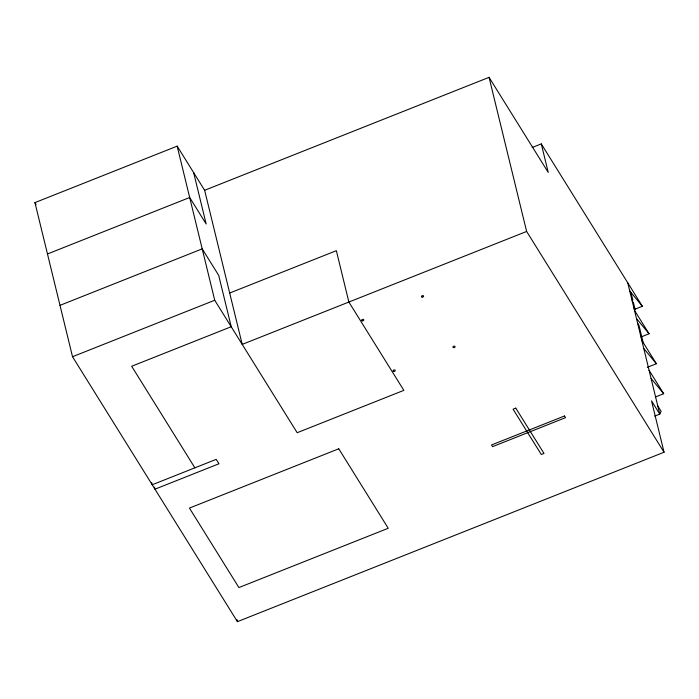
<?xml version="1.0" encoding="UTF-8"?>
<svg xmlns="http://www.w3.org/2000/svg" width="699" height="699" viewBox="0 0 699 699"><rect width="100%" height="100%" fill="white"/><g stroke="black" fill="none" stroke-linecap="round" stroke-linejoin="round"><path stroke-width="1.05" d="M34.95 202.605L177.162 146.135L204.641 190.294L242.212 344.397L526.635 231.456L664.05 452.236L237.415 621.656L72.521 356.717L34.95 202.605L36.095 204.449M204.641 190.294L489.064 77.344L548.243 172.426L541.288 143.889L532.166 147.506M47.471 253.973L189.682 197.502L206.17 223.995L193.649 172.627M59.992 305.349L202.203 248.87L218.7 275.371L231.22 326.739L131.674 366.267L194.881 467.823M229.691 293.03L336.35 250.679L348.871 302.047L403.839 390.357L297.18 432.716L214.724 300.247L177.162 146.135M72.521 356.717L214.724 300.247M634.255 309.491L642.364 306.276L541.288 143.889M640.957 336.997L649.065 333.773L634.474 310.339M647.248 367.359L656.37 363.742L641.778 340.299M655.566 396.927L663.674 393.703L649.083 370.269M654.71 416.123L659.769 414.114L661.149 411.353L657.776 405.936M642.364 306.276L629.764 291.011L631.136 293.222L632.805 300.072L631.433 297.861M636.466 318.508L649.065 333.773M643.77 348.478L656.37 363.742M651.075 378.439L663.674 393.703M632.132 300.719L633.504 302.92L635.173 309.771L633.801 307.56M637.602 323.174L638.982 325.385L643.15 342.51M627.772 282.833L659.769 414.114L651.529 400.868L664.05 452.236M489.064 77.344L526.635 231.456M236.909 619.559L237.415 621.656M154.453 487.072L154.968 489.186L218.962 463.769L216.218 459.357L152.216 484.765L151.709 482.659M338.762 448.784L189.438 508.077L238.909 587.562L388.233 528.269L338.762 448.784M515.783 408.12L513.083 409.186L541.297 454.507L543.997 453.441L515.783 408.12M564.512 415.984L491.528 444.966L492.577 446.644L565.552 417.661L564.512 415.984M453.546 347.621A1.101 0.716 -13.7 0 0 455.084 346.678A1.101 0.716 -13.7 0 0 453.371 346.381A1.101 0.716 -13.7 0 0 453.546 347.621M393.712 371.379A1.101 0.716 -13.7 0 0 395.25 370.444A1.101 0.716 -13.7 0 0 393.546 370.138A1.101 0.716 -13.7 0 0 393.712 371.379M362.248 320.824A1.101 0.716 -13.7 0 0 363.786 319.88A1.101 0.716 -13.7 0 0 362.073 319.583A1.101 0.716 -13.7 0 0 362.248 320.824M422.074 297.066A1.101 0.716 -13.7 0 0 423.611 296.123A1.101 0.716 -13.7 0 0 421.908 295.826A1.101 0.716 -13.7 0 0 422.074 297.066"/></g></svg>
